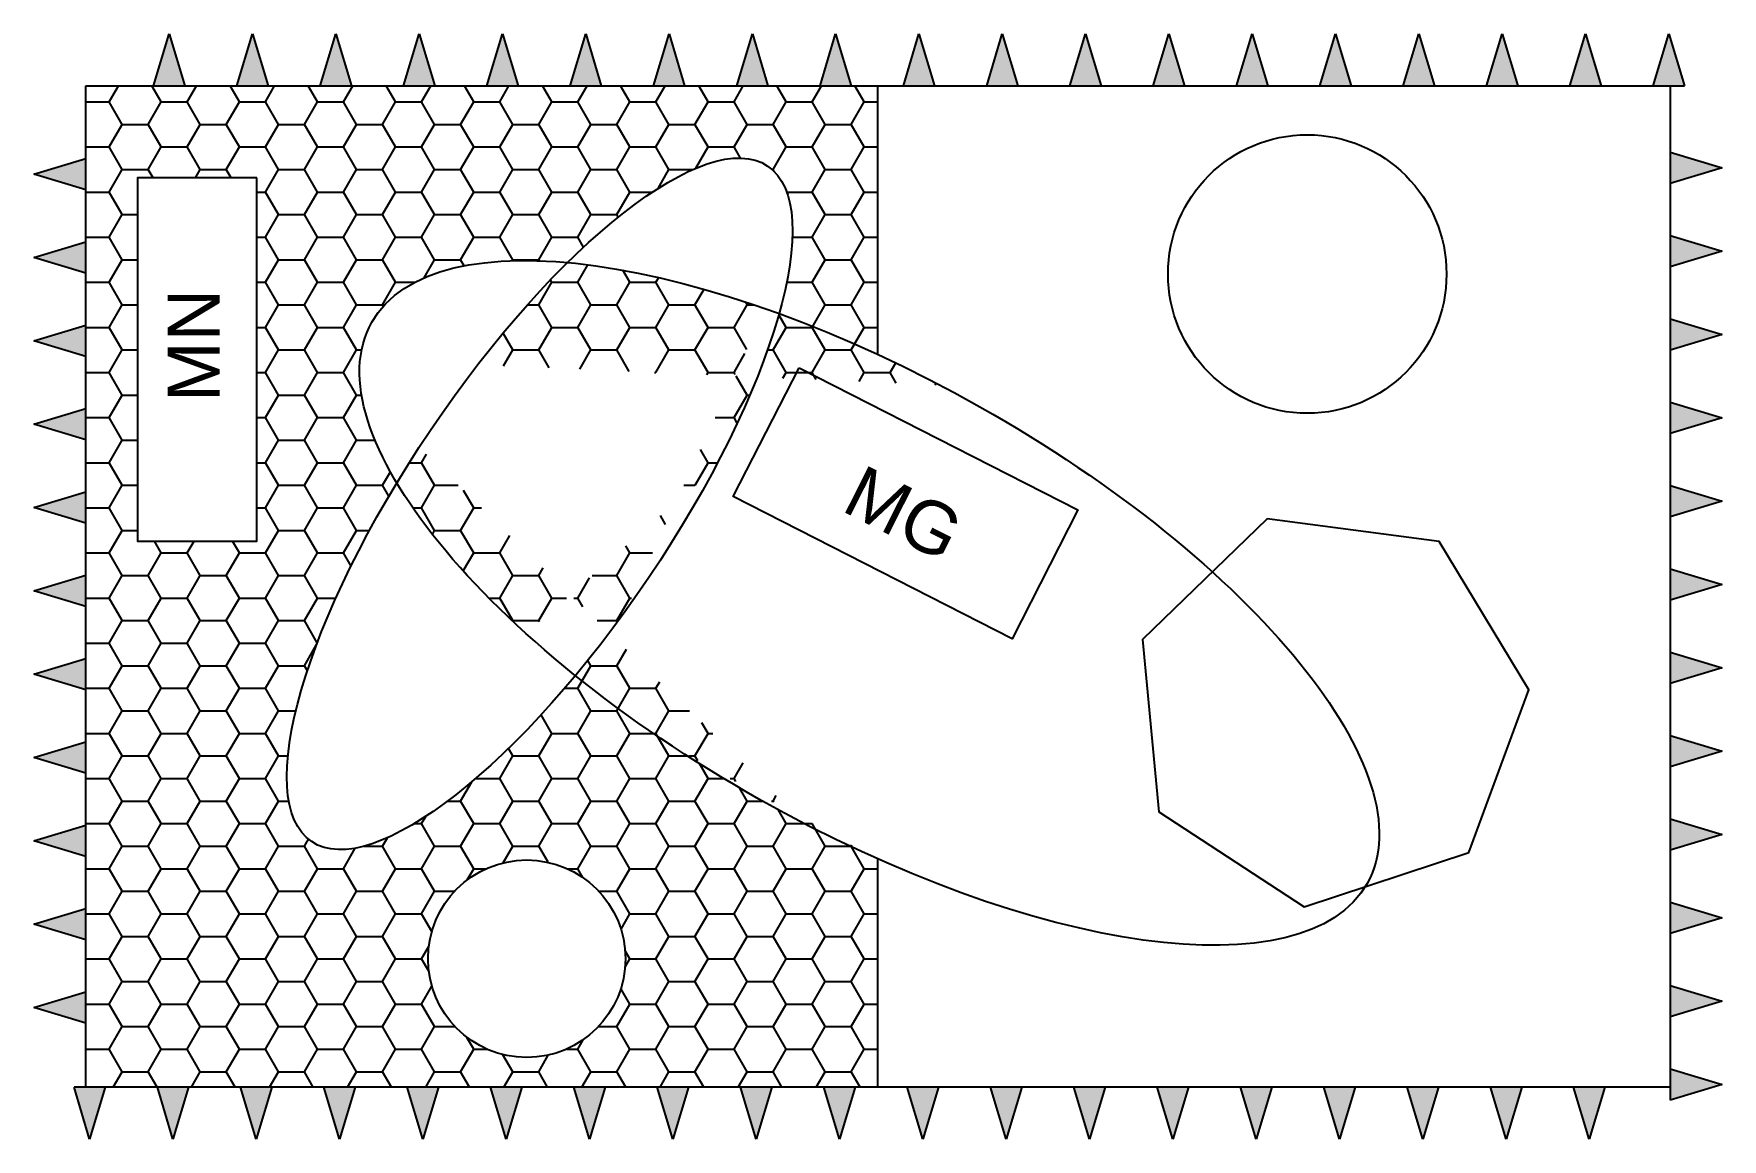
# Model space of a CAD drawing. Header units: inches. Extents: x 132 to 8235, y 188 to 2533.
# Drawn here: x 261.5 to 423.6, y 188.4 to 294.5 of the extents above; entities that cross this region are included whole.
import ezdxf

# ---------------------------------------------------------------- set-up
doc = ezdxf.new("R2010")
doc.units = ezdxf.units.IN
doc.header["$MEASUREMENT"] = 0
doc.styles.get("Standard").update_dxf_attribs({"font": 'Arial.ttf'})

# ---------------------------------------------------------------- blocks, each defined once
blk = doc.blocks.new('tv')
h = blk.add_hatch(color=256)
h.dxf.hatch_style = 1
h.paths.add_polyline_path([(-1.5, 0), (1.5, 0), (0, 5)])
for p, q in [((-1.5, 0), (0, 5)), ((0, 5), (1.5, 0)), ((-1.5, 0), (1.5, 0))]:
    blk.add_line(p, q)

msp = doc.modelspace()

# ---------------------------------------------------------------- hatches: boundary and pattern name
h = msp.add_hatch()
h.set_pattern_fill('HONEY', color=256, scale=20)
edge = h.paths.add_edge_path()
edge.add_ellipse((310.09, 249.37), major_axis=(-21.89, -32.43), ratio=0.323279, start_angle=278.822, end_angle=432.5452, ccw=False)
edge.add_ellipse((341.75, 239.86), major_axis=(-47.78, 26.94), ratio=0.393998, start_angle=318.8335, end_angle=394.5152, ccw=False)
edge.add_ellipse((310.09, 249.37), major_axis=(-21.89, -32.43), ratio=0.323279, start_angle=135.6876, end_angle=238.0683, ccw=False)
edge.add_ellipse((341.75, 239.86), major_axis=(-47.78, 26.94), ratio=0.393998, start_angle=281.5621, end_angle=292.7308, ccw=False)
edge.add_line((342.57, 263.7), (342.57, 289.5))
edge.add_line((342.57, 289.5), (266.51, 289.5))
edge.add_line((266.51, 289.5), (266.51, 193.38))
edge.add_line((266.51, 193.38), (342.57, 193.38))
edge.add_line((342.57, 193.38), (342.57, 215.27))
edge.add_ellipse((341.75, 239.86), major_axis=(-47.78, 26.94), ratio=0.393998, start_angle=67.3003, end_angle=103.486, ccw=False)
h.paths.add_polyline_path([(271.48, 245.78), (271.48, 280.66), (282.92, 280.66), (282.92, 245.78)], flags=16)
h.paths.add_polyline_path([(318.33, 205.7, -1), (299.36, 205.7, -1)], flags=16)
h.paths.add_polyline_path([(282.1, 257.42), (282.1, 270.76), (271.8, 270.76), (271.8, 257.42)], flags=8)

# ---------------------------------------------------------------- linework, layer by layer
for p, q in [((342.57, 263.7), (342.57, 289.5)), ((342.57, 193.38), (342.57, 215.27))]:
    msp.add_line(p, q)
for points in [[(266.51, 289.5), (418.63, 289.5), (418.63, 193.38), (266.51, 193.38)], [(282.92, 280.66), (271.48, 280.66), (271.48, 245.78), (282.92, 245.78)], [(334.99, 262.44), (361.77, 248.79), (355.46, 236.42), (328.68, 250.06)], [(399.29, 215.91), (405.06, 231.52), (396.45, 245.77), (379.95, 247.92), (367.97, 236.36), (369.55, 219.79), (383.48, 210.69)]]:
    msp.add_lwpolyline(points, close=True)
for centre, radius in [((383.79, 271.43), 13.37), ((308.85, 205.7), 9.48)]:
    msp.add_circle(centre, radius)
for centre, major_axis, ratio in [((310.09, 249.37), (-21.89, -32.43), 0.323279), ((341.75, 239.86), (-47.78, 26.94), 0.393998)]:
    msp.add_ellipse(centre, major_axis=major_axis, ratio=ratio)

# ---------------------------------------------------------------- block references
for p in [(274.51, 289.5), (282.51, 289.5), (290.51, 289.5), (298.51, 289.5), (306.51, 289.5), (314.51, 289.5), (322.51, 289.5), (330.51, 289.5), (338.51, 289.5), (346.51, 289.5), (354.51, 289.5), (362.51, 289.5), (370.51, 289.5), (378.51, 289.5), (386.51, 289.5), (394.51, 289.5), (402.51, 289.5), (410.51, 289.5), (418.51, 289.5)]:
    msp.add_blockref('tv', p)
for p, rotation in [((266.51, 281.01), 90), ((418.63, 281.62), 270), ((266.51, 273.01), 90), ((418.63, 273.62), 270), ((266.51, 265.01), 90), ((418.63, 265.62), 270), ((266.51, 257.01), 90), ((418.63, 257.62), 270), ((266.51, 249.01), 90), ((418.63, 249.62), 270), ((266.51, 241.01), 90), ((418.63, 241.62), 270), ((418.63, 233.62), 270), ((266.51, 233.01), 90), ((418.63, 225.62), 270), ((266.51, 225.01), 90), ((418.63, 217.62), 270), ((266.51, 217.01), 90), ((418.63, 209.62), 270), ((266.51, 209.01), 90), ((418.63, 201.62), 270), ((266.51, 201.01), 90), ((418.63, 193.62), 270), ((266.88, 193.38), 180), ((274.88, 193.38), 180), ((282.88, 193.38), 180), ((290.88, 193.38), 180), ((298.88, 193.38), 180), ((306.87, 193.38), 180), ((314.88, 193.38), 180), ((322.88, 193.38), 180), ((330.88, 193.38), 180), ((338.88, 193.38), 180), ((346.88, 193.38), 180), ((354.88, 193.38), 180), ((362.88, 193.38), 180), ((370.88, 193.38), 180), ((378.88, 193.38), 180), ((386.88, 193.38), 180), ((394.88, 193.38), 180), ((402.88, 193.38), 180), ((410.87, 193.38), 180)]:
    msp.add_blockref('tv', p, dxfattribs=dict(rotation=rotation))

# ---------------------------------------------------------------- texts
msp.add_text('MG', height=5, rotation=333.2304).set_placement((338.91, 248.77))
at = {"insert": (274.37, 259.14), "char_height": 5, "attachment_point": 1, "rotation": 90}
msp.add_mtext_dynamic_manual_height_columns('MN', width=8.0559, gutter_width=1, heights=[0], dxfattribs=at)

doc.saveas('drawing.dxf')
